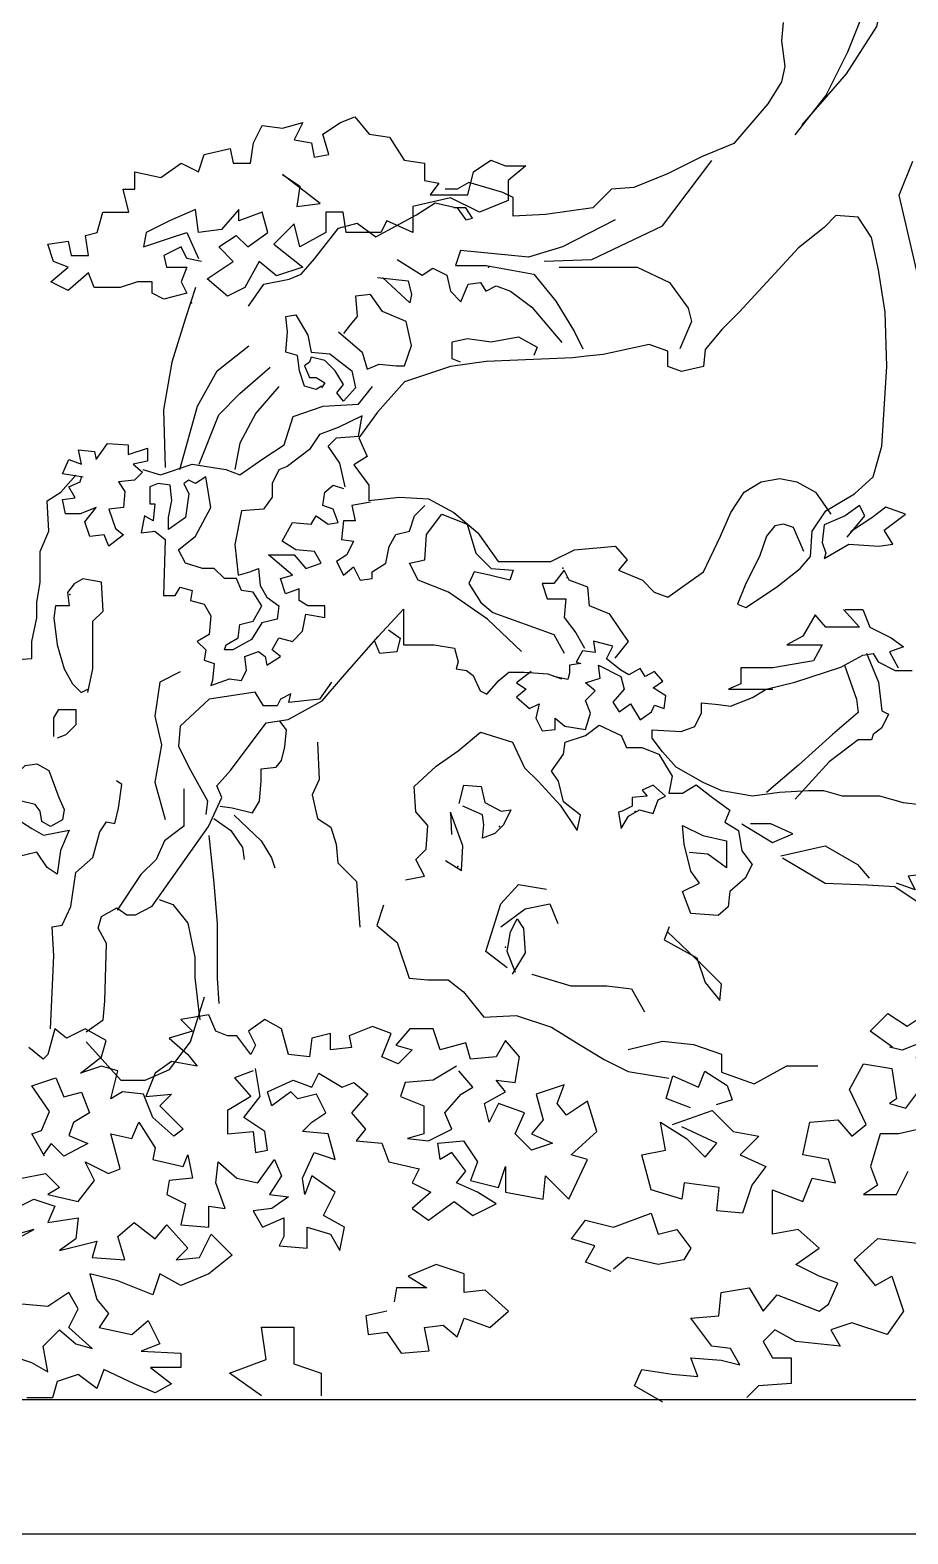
# Model space of a CAD drawing. Extents: x 972 to 1810, y 1574 to 2161.
# Drawn here: x 1330.6 to 1542.3, y 1581.6 to 1944.4 of the extents above; entities that cross this region are included whole.
import ezdxf

# ---------------------------------------------------------------- set-up
doc = ezdxf.new("R2010")
doc.units = 0
doc.header["$LTSCALE"] = 0.9
doc.header["$MEASUREMENT"] = 0
doc.header["$PDSIZE"] = 15
for name, color, linetype in [('2', 2, 'CONTINUOUS'), ('3', 3, 'CONTINUOUS'), ('4', 4, 'CONTINUOUS')]:
    doc.layers.add(name, color=color, linetype=linetype)

msp = doc.modelspace()

# ---------------------------------------------------------------- linework, layer by layer
at = {"layer": '2'}
for points in [[(1101.58, 1614.03), (1749.57, 1614.03)], [(1101.58, 1581.63), (1749.57, 1581.63)]]:
    msp.add_lwpolyline(points, dxfattribs=at)
at = {"layer": '3'}
for points in [[(1515.13, 1919.08), (1522.5, 1928.5), (1527.83, 1939.14), (1532.74, 1951.42), (1535.61, 1962.88), (1534.79, 1974.75), (1530.69, 1978.84), (1532.33, 1982.93), (1536.02, 1980.07), (1537.25, 1973.52), (1538.88, 1967.38), (1536.43, 1953.05), (1534.79, 1945.28), (1527.42, 1933.82), (1516.77, 1921.54)], [(1371.9, 1888.58), (1368.41, 1889.28), (1367.01, 1892.07), (1362.82, 1889.98), (1363.52, 1887.18), (1368.41, 1887.18), (1367.01, 1883.69), (1368.41, 1880.9), (1362.82, 1879.51), (1360.03, 1880.9), (1360.03, 1883.69), (1356.54, 1883.69), (1352.35, 1882.3), (1346.06, 1882.3), (1344.66, 1885.79), (1339.77, 1881.6), (1335.58, 1883.69), (1339.77, 1887.18), (1336.28, 1888.58), (1334.89, 1892.77), (1339.77, 1893.47), (1340.47, 1889.98), (1344.66, 1889.98), (1343.97, 1894.86), (1346.76, 1895.56), (1348.16, 1900.45), (1354.44, 1900.45), (1353.05, 1906.03), (1355.84, 1906.03), (1355.84, 1910.22), (1362.13, 1908.82), (1367.01, 1912.31), (1371.21, 1910.22), (1372.6, 1914.41), (1378.89, 1915.8), (1379.59, 1912.31), (1383.78, 1912.31), (1384.48, 1917.2), (1386.57, 1921.38), (1391.46, 1920.69), (1396.35, 1922.08), (1394.26, 1917.89), (1398.45, 1917.2), (1399.14, 1913.71), (1402.64, 1914.41), (1401.24, 1919.29), (1405.43, 1922.08), (1408.92, 1923.48), (1412.42, 1919.29), (1417.3, 1918.59), (1420.8, 1913.01), (1425.69, 1912.31), (1425.69, 1908.12), (1429.18, 1907.43), (1427.08, 1904.63), (1436.16, 1904.63), (1437.56, 1910.22), (1441.75, 1913.01), (1445.24, 1911.61), (1450.13, 1911.61), (1445.94, 1908.12), (1445.94, 1903.24), (1438.96, 1900.45), (1431.97, 1903.94), (1422.89, 1901.84), (1422.89, 1895.56), (1416.61, 1898.35), (1415.21, 1895.56), (1406.83, 1895.56), (1406.13, 1900.45), (1401.94, 1900.45), (1401.94, 1895.56), (1395.65, 1892.07), (1394.26, 1897.65), (1389.37, 1892.77), (1396.35, 1887.18), (1390.06, 1885.09), (1385.87, 1888.58), (1382.38, 1882.3), (1378.19, 1880.2), (1373.3, 1884.39), (1379.59, 1888.58), (1376.1, 1892.07), (1380.29, 1894.86), (1383.08, 1892.07), (1387.97, 1895.56), (1386.57, 1900.45), (1380.98, 1898.35), (1380.98, 1901.14), (1376.79, 1896.26), (1371.21, 1895.56), (1370.51, 1901.14), (1364.22, 1898.35), (1358.63, 1895.56), (1357.93, 1892.07), (1364.22, 1894.16), (1368.41, 1895.56), (1371.21, 1889.28)], [(1454.56, 1888.64), (1466.08, 1889.07), (1483.13, 1897.16), (1495.07, 1912.93)], [(1391.46, 1909.52), (1395.65, 1906.73), (1394.95, 1901.84), (1400.54, 1902.54), (1391.46, 1909.52)], [(1419.17, 1889.07), (1425.14, 1885.23), (1427.7, 1886.94), (1431.11, 1885.23), (1431.96, 1881.4), (1434.52, 1878.84), (1436.23, 1883.1), (1439.21, 1883.53), (1440.49, 1881.4), (1443.05, 1882.68), (1446.46, 1881.4), (1451.58, 1877.56), (1458.83, 1869.04)], [(1458.2, 1887.16), (1477.04, 1887.16), (1484.82, 1883.48), (1489.33, 1877.34), (1490.15, 1874.06), (1487.28, 1867.52)], [(1366.72, 1838.36), (1370.99, 1853.7), (1375.68, 1862.22), (1383.35, 1868.19)], [(1371.41, 1839.64), (1376.1, 1851.57), (1381.22, 1856.68), (1388.47, 1863.07)], [(1390.6, 1858.39), (1385.06, 1851.99), (1381.22, 1844.75), (1379.94, 1838.36)], [(1343.42, 1836.56), (1338.39, 1837.34), (1339.94, 1840.82), (1343.03, 1839.66), (1342.26, 1843.14), (1346.13, 1842.75), (1346.52, 1840.82), (1349.23, 1844.69), (1354.26, 1844.3), (1354.26, 1841.98), (1358.9, 1843.53), (1358.9, 1840.43), (1355.42, 1839.66), (1357.74, 1837.72), (1355.81, 1835.79), (1351.94, 1835.4), (1353.48, 1833.08), (1353.1, 1829.21), (1349.61, 1828.83), (1351.16, 1824.19), (1353.1, 1822.64), (1349.61, 1819.93), (1348.45, 1822.64), (1344.97, 1822.25), (1343.81, 1825.73), (1346.52, 1829.21), (1342.65, 1827.67), (1339.16, 1827.67), (1338.39, 1831.15), (1341.48, 1831.54), (1339.94, 1834.24), (1342.65, 1835.4), (1343.03, 1836.56)], [(1527.64, 1822.06), (1531.9, 1827.18), (1530.62, 1829.73), (1527.21, 1827.18), (1522.09, 1825.05), (1521.67, 1820.79), (1522.52, 1818.23), (1522.09, 1816.95), (1528.06, 1820.36), (1535.31, 1819.93), (1538.72, 1820.36), (1536.59, 1823.77), (1541.71, 1827.6), (1537.02, 1829.31), (1533.61, 1826.75), (1528.49, 1823.34)], [(1451.43, 1789.62), (1447.95, 1786.92), (1450.27, 1785.37), (1447.95, 1783.43), (1451.05, 1780.73), (1453.37, 1781.89), (1452.6, 1778.41), (1454.14, 1775.31), (1457.24, 1775.7), (1457.24, 1778.41), (1459.56, 1776.47), (1464.6, 1775.7), (1465.76, 1779.57), (1464.6, 1782.66), (1466.92, 1784.98), (1464.6, 1786.92), (1468.08, 1788.08), (1467.69, 1791.17), (1473.11, 1788.46), (1473.89, 1785.37), (1471.18, 1782.27), (1472.72, 1779.95), (1475.43, 1781.89), (1477.76, 1778.02), (1480.47, 1779.95), (1481.24, 1781.5), (1483.56, 1780.73), (1483.95, 1783.82), (1480.85, 1785.76), (1483.18, 1787.3), (1481.24, 1789.62), (1478.92, 1788.46), (1477.76, 1790.4), (1475.05, 1788.85), (1473.11, 1790.01), (1469.63, 1792.72), (1471.18, 1795.81), (1466.53, 1796.97), (1466.92, 1794.27), (1463.82, 1794.65), (1462.27, 1791.94), (1463.43, 1791.56), (1460.72, 1791.17), (1460.72, 1789.24), (1460.34, 1787.69), (1456.85, 1788.46)], [(1366.83, 1789.56), (1361.92, 1787.11), (1360.69, 1778.92), (1362.33, 1771.96), (1360.69, 1762.96), (1363.15, 1753.96)], [(1434.05, 1757.78), (1435.24, 1762.25), (1439.42, 1761.95), (1440.31, 1758.08), (1444.19, 1755.99), (1446.58, 1756.29), (1444.79, 1752.71), (1442.7, 1750.62), (1439.72, 1749.43), (1440.02, 1752.71), (1439.72, 1755.09), (1434.94, 1757.18)], [(1472.54, 1755.69), (1473.14, 1751.81), (1474.93, 1754.8), (1477.62, 1756.29), (1480.9, 1755.39), (1482.09, 1758.67), (1483.88, 1759.57), (1480.9, 1762.25), (1478.21, 1761.06), (1479.41, 1759.57), (1475.83, 1759.27), (1475.83, 1757.18), (1473.44, 1755.99), (1472.54, 1755.69)], [(1374.9, 1754.17), (1379, 1751.3), (1381.86, 1747.21), (1382.27, 1744.34)], [(1379.82, 1754.99), (1386.37, 1748.85), (1388.83, 1744.75), (1389.65, 1742.3)], [(1430.76, 1744.06), (1434.64, 1741.67), (1434.94, 1747.64), (1431.96, 1755.69), (1432.26, 1750.32)], [(1511.69, 1745.16), (1522.34, 1747.62), (1530.13, 1743.12), (1532.99, 1739.84)], [(1512.1, 1744.75), (1522.34, 1738.61), (1532.58, 1738.21), (1539.14, 1737.8), (1545.28, 1733.7), (1557.16, 1725.52), (1559.2, 1717.33), (1562.07, 1717.74), (1560.02, 1723.47), (1556.34, 1727.56), (1558.79, 1730.84), (1564.12, 1727.15), (1564.94, 1730.02), (1561.25, 1732.88), (1557.16, 1730.84), (1553.06, 1731.66), (1555.93, 1735.34), (1551.42, 1737.39), (1551.83, 1733.29), (1546.1, 1734.52), (1545.69, 1740.66), (1542.41, 1740.25), (1544.05, 1736.98), (1539.55, 1738.61)], [(1445.67, 1718.21), (1440.55, 1722.15), (1444.1, 1733.58), (1448.43, 1738.31), (1455.14, 1737.13)], [(1444.1, 1728.06), (1450.01, 1732.4), (1455.93, 1733.58), (1457.9, 1728.85)], [(1484.72, 1728.06), (1483.54, 1724.91), (1491.42, 1720.58), (1493.4, 1714.66), (1496.95, 1710.33), (1497.34, 1714.27), (1492.61, 1719), (1484.33, 1726.88)], [(1451.59, 1716.63), (1461.06, 1713.87), (1469.73, 1713.87), (1475.65, 1713.09), (1478.8, 1707.57)], [(1344.13, 1700.33), (1352.52, 1691.11), (1358.39, 1691.11), (1364.26, 1693.62), (1369.29, 1700.33), (1372.65, 1711.22)], [(1328.64, 1667.43), (1334.28, 1668.56), (1337.66, 1665.18), (1334.84, 1663.49), (1342.17, 1661.8), (1346.11, 1666.87), (1343.86, 1671.37), (1349.49, 1668.56), (1352.31, 1669.68), (1350.06, 1678.13), (1355.13, 1677), (1356.82, 1680.95), (1360.77, 1674.75), (1360.2, 1671.93), (1367.53, 1670.25), (1368.66, 1673.06), (1369.78, 1667.43), (1364.15, 1666.87), (1363.58, 1663.49), (1368.09, 1661.23), (1366.97, 1656.17), (1373.73, 1655.6), (1373.73, 1660.67), (1377.67, 1660.11), (1375.42, 1666.3), (1375.98, 1671.37), (1380.49, 1667.43), (1385.56, 1666.3), (1389.51, 1671.93), (1391.2, 1667.99), (1388.38, 1663.49), (1392.89, 1662.92), (1388.94, 1660.11), (1384.44, 1659.54), (1386.69, 1655.6), (1391.76, 1657.86), (1391.76, 1653.35), (1390.64, 1651.1), (1397.4, 1650.53), (1397.4, 1655.6), (1403.03, 1653.91), (1405.29, 1649.97), (1406.42, 1655.6), (1401.34, 1658.42), (1404.16, 1664.05), (1398.53, 1667.99), (1396.83, 1663.49), (1396.27, 1667.43), (1399.09, 1673.62), (1404.16, 1671.93), (1402.47, 1678.13), (1396.27, 1678.69), (1398.53, 1680.95), (1401.91, 1683.2), (1399.65, 1687.7), (1395.14, 1686.58), (1393.45, 1688.27), (1388.94, 1684.89), (1387.82, 1688.27), (1394.02, 1691.08), (1398.53, 1689.39), (1400.22, 1692.77), (1405.85, 1689.39), (1408.67, 1690.52), (1412.05, 1687.7), (1408.11, 1683.2), (1411.49, 1679.26), (1409.23, 1676.44), (1415.43, 1675.88), (1417.12, 1671.37), (1424.45, 1669.68), (1422.76, 1666.3), (1427.27, 1664.05), (1422.76, 1660.11), (1426.7, 1657.29), (1432.9, 1661.8), (1437.41, 1658.42), (1443.05, 1661.23), (1438.54, 1664.05), (1433.47, 1666.3), (1435.72, 1669.12), (1432.34, 1673.62), (1429.52, 1671.93), (1428.96, 1675.88), (1435.16, 1676.44), (1438.54, 1671.37), (1436.85, 1666.87), (1443.61, 1665.18), (1445.3, 1670.25), (1445.3, 1664.05), (1454.32, 1662.36), (1454.88, 1667.99), (1460.52, 1662.36), (1465.03, 1671.93), (1461.08, 1673.06), (1467.28, 1678.69), (1465.03, 1686.01), (1459.95, 1682.64), (1457.7, 1685.45), (1459.39, 1689.96), (1452.63, 1687.7), (1454.32, 1681.51), (1451.5, 1678.13), (1456.57, 1675.88), (1451.5, 1674.19), (1447.56, 1678.13), (1449.81, 1683.2), (1443.61, 1685.45), (1441.36, 1680.95), (1440.23, 1685.45), (1445.3, 1688.27), (1443.05, 1691.08), (1447.56, 1690.52), (1448.68, 1696.71), (1445.3, 1700.66), (1443.05, 1696.71), (1436.85, 1696.15), (1435.72, 1700.09), (1429.52, 1698.4), (1427.83, 1703.47), (1422.2, 1703.47), (1418.81, 1699.53), (1422.76, 1698.4), (1419.38, 1695.02), (1415.43, 1696.71), (1417.69, 1702.35), (1413.18, 1704.04), (1407.54, 1701.78), (1408.11, 1698.97), (1403.03, 1698.4), (1403.03, 1702.35), (1398.53, 1701.22), (1397.96, 1696.71), (1392.89, 1697.28), (1391.2, 1703.47), (1387.25, 1705.73), (1383.31, 1702.91), (1385, 1699.53), (1383.87, 1697.28), (1380.49, 1701.78), (1378.24, 1701.78), (1375.42, 1702.91), (1373.73, 1706.85), (1366.97, 1705.73), (1369.78, 1702.91), (1364.15, 1701.22), (1368.66, 1697.28), (1370.91, 1694.46), (1364.71, 1695.59), (1360.77, 1692.77), (1358.51, 1687.14), (1364.71, 1687.7), (1361.89, 1684.89), (1367.53, 1679.26), (1365.27, 1677.57), (1360.2, 1682.07), (1357.95, 1687.7), (1352.88, 1688.27), (1350.06, 1686.58), (1351.75, 1693.34), (1347.8, 1694.46), (1342.73, 1692.77), (1347.8, 1696.71), (1348.93, 1700.66), (1343.86, 1703.47), (1339.35, 1701.22), (1336.53, 1703.47), (1334.84, 1697.28), (1333.71, 1696.15), (1330.33, 1698.97)], [(1538.63, 1699.07), (1533.21, 1702.94), (1537.47, 1707.19), (1542.11, 1704.1), (1546.76, 1707.19), (1549.85, 1703.71), (1549.85, 1696.36), (1544.43, 1696.36), (1544.82, 1699.84), (1540.95, 1698.29), (1537.85, 1699.07)], [(1433.47, 1694.46), (1427.83, 1691.08), (1421.07, 1690.52), (1419.94, 1687.14), (1425.58, 1684.89), (1425.58, 1678.13), (1421.63, 1677), (1426.7, 1676.44), (1432.34, 1679.26), (1430.65, 1683.2), (1434.59, 1687.7), (1437.41, 1689.39), (1434.03, 1693.34)], [(1483.19, 1613.37), (1476.42, 1617.31), (1478.11, 1621.26), (1485.44, 1620.13), (1491.64, 1619.57), (1489.95, 1624.07), (1497.28, 1623.51), (1501.78, 1622.38), (1499.53, 1626.33), (1495.02, 1626.89), (1489.95, 1633.65), (1496.71, 1634.21), (1497.28, 1639.84), (1504.04, 1640.97), (1507.42, 1635.34), (1510.8, 1639.28), (1520.95, 1635.34), (1523.2, 1637.03), (1525.45, 1642.09), (1520.95, 1643.78), (1515.31, 1646.6), (1520.95, 1650.54), (1515.87, 1655.05), (1509.67, 1653.92), (1509.67, 1664.62), (1517, 1661.81), (1519.25, 1667.44), (1524.89, 1666.31), (1523.2, 1671.94), (1517, 1673.07), (1518.69, 1680.95), (1525.45, 1681.52), (1528.84, 1677.57), (1532.22, 1680.39), (1528.27, 1688.84), (1531.65, 1695.03), (1538.42, 1693.91), (1539.54, 1686.59), (1537.85, 1685.46), (1541.8, 1684.33), (1545.18, 1688.84)], [(1334.1, 1672.72), (1331.01, 1678.14), (1333.33, 1678.91), (1335.27, 1683.55), (1331.01, 1689.74), (1336.81, 1691.68), (1338.75, 1687.04), (1343.01, 1688.2), (1344.94, 1683.17), (1341.07, 1680.85), (1339.91, 1677.75), (1344.56, 1675.82), (1338.75, 1672.72), (1335.65, 1675.82), (1333.72, 1673.11)], [(1384.44, 1693.34), (1379.93, 1691.65), (1383.87, 1687.14), (1378.24, 1683.76), (1378.24, 1678.13), (1384.44, 1678.69), (1385, 1673.62), (1387.82, 1674.19), (1387.25, 1678.69), (1382.18, 1682.07), (1386.13, 1687.14), (1385, 1693.9)], [(1489.85, 1684.37), (1484.05, 1686.69), (1485.6, 1692.11), (1491.79, 1689.4), (1493.34, 1693.27), (1498.76, 1689.78), (1499.92, 1686.3), (1496.05, 1685.14)], [(1485.51, 1680.42), (1495.09, 1683.79), (1500.16, 1678.73), (1506.36, 1677.6), (1501.85, 1673.09), (1508.05, 1670.28), (1504.67, 1665.77), (1502.41, 1659.01), (1496.21, 1659.58), (1496.78, 1665.21), (1488.32, 1666.34), (1487.76, 1662.39), (1480.43, 1664.65), (1478.18, 1673.09), (1483.82, 1674.22), (1482.69, 1680.98), (1488.89, 1677.04), (1493.4, 1672.53), (1496.21, 1675.91), (1487.76, 1679.85)], [(1547.43, 1679.83), (1540.11, 1678.14), (1535.6, 1678.14), (1533.34, 1670.25), (1535.03, 1665.75), (1531.65, 1663.49), (1539.54, 1663.49), (1542.36, 1669.13)], [(1325.82, 1659.54), (1331.46, 1662.36), (1336.53, 1660.67), (1334.84, 1656.73), (1342.17, 1657.86), (1341.6, 1652.79), (1337.66, 1649.97), (1346.68, 1652.22), (1345.55, 1648.28), (1353.44, 1647.72), (1351.75, 1653.35), (1355.69, 1656.73), (1360.77, 1652.79), (1363.58, 1656.17), (1368.66, 1650.53), (1365.84, 1647.72), (1371.47, 1648.28), (1374.29, 1653.91), (1379.36, 1648.84), (1373.73, 1644.34), (1366.97, 1641.52), (1361.89, 1644.34), (1360.2, 1639.27), (1351.75, 1642.65), (1344.99, 1644.34), (1346.68, 1638.14), (1349.49, 1634.76), (1347.24, 1631.39), (1355.13, 1629.7), (1359.08, 1633.08), (1361.89, 1627.44), (1357.38, 1625.75), (1366.97, 1625.19), (1366.97, 1621.81), (1359.64, 1621.81), (1364.71, 1617.87), (1360.77, 1615.62), (1355.69, 1617.87), (1348.37, 1621.25), (1346.68, 1616.74), (1342.17, 1620.12), (1337.1, 1618.43), (1335.97, 1614.49), (1329.77, 1614.49)], [(1470.79, 1644.91), (1464.59, 1647.16), (1466.84, 1651.11), (1461.21, 1652.79), (1464.59, 1657.3), (1471.35, 1655.61), (1480.37, 1658.99), (1482.06, 1653.92), (1486.57, 1655.05), (1489.95, 1650.54), (1488.26, 1647.73), (1482.06, 1646.6), (1474.73, 1648.29), (1471.35, 1645.47)], [(1326.39, 1652.22), (1331.46, 1655.04), (1323.57, 1652.79)], [(1544.62, 1651.67), (1535.03, 1652.79), (1529.4, 1647.73), (1534.47, 1641.53), (1538.42, 1643.78), (1541.23, 1635.34), (1537.29, 1629.7), (1528.84, 1632.52), (1523.76, 1630.83), (1526.02, 1626.89), (1515.31, 1628.01), (1510.24, 1630.83), (1507.42, 1628.01), (1509.67, 1624.07), (1514.18, 1624.07), (1514.18, 1617.88), (1506.29, 1617.31), (1503.47, 1614.5)], [(1416.68, 1635.34), (1411.61, 1634.21), (1412.18, 1629.7), (1416.68, 1630.27), (1420.07, 1625.2), (1426.83, 1625.76), (1425.7, 1631.39), (1430.21, 1631.96), (1433.59, 1629.14), (1435.28, 1633.65), (1441.48, 1631.39), (1445.99, 1635.34), (1440.35, 1640.4), (1435.28, 1639.84), (1435.28, 1644.35), (1428.52, 1646.6), (1421.76, 1643.78), (1426.27, 1640.97), (1418.94, 1640.97), (1418.38, 1637.59)], [(1325.82, 1624.63), (1330.9, 1622.94), (1334.84, 1620.69), (1333.71, 1626.88), (1337.66, 1630.82), (1341.6, 1627.44), (1345.55, 1626.32), (1339.91, 1631.39), (1342.17, 1635.89), (1339.91, 1639.83), (1334.84, 1636.45), (1328.64, 1637.02)], [(1386.45, 1614.92), (1378.73, 1620.43), (1387.56, 1623.74), (1386.45, 1631.46), (1394.18, 1631.46), (1394.18, 1622.64), (1400.8, 1620.43), (1400.8, 1614.92)]]:
    msp.add_lwpolyline(points, dxfattribs=at)
for p in [(1441.13, 1887.22), (1369.5, 1878.57), (1459.06, 1814.61), (1460.17, 1812.37), (1340.15, 1808.23), (1476.57, 1755.88), (1443.83, 1752.25), (1433.77, 1742.59), (1445.29, 1723.2)]:
    msp.add_point(p, dxfattribs=at)
at = {"layer": '4'}
for points in [[(1512.24, 1946.25), (1511.84, 1941.75), (1512.65, 1935.61), (1511.84, 1931.93), (1508.56, 1926.61), (1500.35, 1917.05), (1492.57, 1913.78), (1484.38, 1909.69), (1476.19, 1906.41), (1470.86, 1906), (1466.36, 1901.5), (1454.89, 1899.87), (1447.11, 1899.46), (1447.11, 1903.96), (1444.65, 1905.19), (1436.46, 1907.64), (1433.59, 1906), (1430.73, 1906)], [(1545.99, 1879.6), (1540.25, 1904.57), (1543.53, 1912.75)], [(1383.25, 1877.75), (1386.94, 1883.07), (1393.08, 1884.3), (1395.95, 1885.52), (1399.22, 1889.21), (1404.96, 1896.57), (1409.46, 1897.8), (1413.97, 1894.53), (1423.8, 1899.85), (1428.3, 1902.71), (1433.63, 1901.49), (1435.67, 1898.62), (1437.31, 1899.03), (1435.67, 1901.49), (1432.81, 1901.49)], [(1517.19, 1818.63), (1514.73, 1824.36), (1512.28, 1825.18), (1510.23, 1824.77), (1508.18, 1822.31), (1506.54, 1817.4), (1503.27, 1810.85), (1501.22, 1805.94), (1503.27, 1805.12), (1510.64, 1810.03), (1516.37, 1814.54), (1518.83, 1817.4), (1519.24, 1823.54), (1522.52, 1828.45), (1529.48, 1832.54), (1533.98, 1836.64), (1536.03, 1844), (1537.26, 1863.24), (1536.85, 1876.34), (1535.21, 1886.57), (1533.57, 1894.34), (1530.3, 1899.26), (1524.97, 1899.66), (1522.11, 1896.8), (1515.96, 1891.89), (1501.63, 1876.34), (1497.53, 1872.24), (1493.44, 1867.33), (1493.03, 1863.24), (1487.7, 1862.01), (1484.43, 1863.24), (1484.43, 1866.92), (1479.92, 1868.56), (1468.86, 1866.1), (1464.77, 1865.69), (1461.49, 1865.29), (1440.6, 1864.47), (1432, 1863.24), (1420.94, 1859.56), (1414.39, 1852.19), (1409.89, 1846.05), (1411.93, 1841.55), (1408.66, 1839.5), (1412.34, 1834.59), (1412.34, 1830.91), (1419.72, 1831.72), (1426.68, 1831.32), (1432.82, 1828.04), (1438.56, 1823.13), (1443.47, 1816.17), (1456.17, 1816.17), (1461.9, 1819.04), (1471.73, 1819.86), (1474.6, 1816.58), (1472.55, 1814.13), (1478.28, 1811.67), (1481.15, 1808.81), (1484.43, 1807.58), (1493.03, 1813.72), (1497.12, 1822.31), (1499.58, 1828.04), (1502.86, 1832.95), (1506.95, 1835.41), (1511.46, 1836.23), (1515.55, 1835.41), (1520.06, 1832.95), (1523.74, 1827.63)], [(1471.72, 1898.62), (1459.02, 1892.07), (1450.83, 1889.62), (1434.45, 1891.25), (1433.22, 1887.57), (1440.59, 1887.57), (1452.06, 1885.52), (1457.38, 1878.98), (1461.89, 1871.61), (1463.93, 1867.52)], [(1414.38, 1884.71), (1421.75, 1883.89), (1422.57, 1880.61), (1422.16, 1878.57), (1415.61, 1884.71)], [(1370.52, 1882.27), (1368.06, 1874.9), (1364.79, 1864.26), (1362.74, 1852.8), (1363.15, 1838.88)], [(1404.96, 1871.61), (1410.69, 1866.7), (1411.92, 1862.6), (1414.79, 1863.83), (1418.88, 1863.42), (1420.93, 1863.42), (1422.57, 1868.33), (1421.34, 1874.06), (1415.61, 1876.52), (1412.74, 1880.61), (1409.05, 1880.2), (1409.46, 1875.29), (1407.82, 1873.25), (1406.19, 1871.2)], [(1400.86, 1858.51), (1399.63, 1857.69), (1396.77, 1858.51), (1395.54, 1862.2), (1395.13, 1865.88), (1392.26, 1866.7), (1392.67, 1871.61), (1392.26, 1875.29), (1394.72, 1875.7), (1397.59, 1870.79), (1398.4, 1866.7), (1402.91, 1866.29), (1408.23, 1862.2), (1409.05, 1858.1), (1406.19, 1854.83), (1404.55, 1856.87), (1406.19, 1858.92), (1404.14, 1862.2), (1401.68, 1864.65), (1398.4, 1865.47), (1398, 1864.24), (1396.77, 1863.42), (1398, 1860.56), (1399.63, 1860.56), (1401.68, 1859.33), (1400.86, 1858.1)], [(1434.45, 1864.24), (1432.4, 1865.06), (1432.4, 1869.15), (1436.08, 1869.97), (1441.82, 1869.15), (1448.37, 1870.38), (1452.88, 1867.93), (1452.06, 1865.88)], [(1357.77, 1838.36), (1362.03, 1837.08), (1369.71, 1839.64), (1377.81, 1838.36), (1381.22, 1837.08), (1386.76, 1840.92), (1391.88, 1844.32), (1394.01, 1851.14), (1401.26, 1853.7), (1409.79, 1854.13), (1413.2, 1858.39)], [(1406.56, 1834.17), (1405.33, 1839.9), (1402.46, 1844), (1404.51, 1846.04), (1409.84, 1846.45), (1410.66, 1851.36), (1404.92, 1848.5), (1400.42, 1846.86), (1397.96, 1843.18), (1392.64, 1839.09), (1390.59, 1838.27), (1388.95, 1834.99), (1388.95, 1831.72), (1386.9, 1828.85), (1381.58, 1828.44), (1379.94, 1820.26), (1380.76, 1812.89), (1383.62, 1813.71), (1385.67, 1814.53), (1386.08, 1810.44), (1387.72, 1807.57), (1390.59, 1805.53), (1390.18, 1802.25), (1386.49, 1801.43), (1384.03, 1797.34), (1379.53, 1794.88), (1377.48, 1794.88), (1377.89, 1796.11), (1380.76, 1797.75), (1381.17, 1801.02), (1384.44, 1801.84), (1386.49, 1805.53), (1384.44, 1808.8), (1381.58, 1809.21), (1380.35, 1812.07), (1377.48, 1812.07), (1375.02, 1814.53), (1372.16, 1814.53), (1368.06, 1815.76), (1366.42, 1819.03), (1370.52, 1822.31), (1374.2, 1829.26), (1372.98, 1836.63), (1370.52, 1834.99), (1368.88, 1835.81), (1367.65, 1834.99), (1368.88, 1832.54), (1368.06, 1826.81), (1363.97, 1823.94), (1363.97, 1826.81), (1364.78, 1830.9), (1364.38, 1834.58), (1361.51, 1834.99), (1359.46, 1834.17), (1359.46, 1830.08), (1360.69, 1830.08), (1360.28, 1825.99), (1358.23, 1827.22), (1357.41, 1823.12), (1360.69, 1823.53), (1363.15, 1821.49), (1362.74, 1807.98), (1365.6, 1807.98), (1366.83, 1810.03), (1369.7, 1809.21), (1369.29, 1806.75), (1372.57, 1805.93), (1374.2, 1803.07), (1373.8, 1798.57), (1370.93, 1796.93), (1372.98, 1794.88), (1372.57, 1792.43), (1375.02, 1791.61), (1374.61, 1787.52), (1374.2, 1786.29), (1378.71, 1787.93), (1381.58, 1787.52), (1382.81, 1789.97), (1382.4, 1793.25), (1385.67, 1794.48), (1387.31, 1793.25), (1387.72, 1791.2), (1391, 1793.25), (1388.95, 1794.88), (1390.59, 1797.75), (1393.86, 1796.93), (1396.32, 1799.39), (1397.14, 1803.48), (1401.65, 1802.66), (1401.65, 1805.53), (1397.55, 1805.53), (1395.5, 1806.75), (1395.5, 1809.62), (1392.23, 1808.39), (1391, 1812.07), (1393.86, 1812.89), (1388.13, 1817.8), (1394.27, 1817.8), (1397.14, 1814.53), (1400.83, 1815.76), (1399.19, 1818.62), (1394.68, 1819.03), (1391.41, 1821.08), (1393.86, 1825.58), (1398.37, 1825.17), (1399.6, 1827.22), (1402.46, 1825.17), (1404.92, 1825.58), (1403.69, 1828.85), (1401.24, 1829.67), (1401.65, 1832.95), (1403.69, 1834.58), (1406.15, 1833.77)], [(1325.27, 1792.38), (1331, 1792.79), (1331, 1796.88), (1332.23, 1802.61), (1332.23, 1806.3), (1333.05, 1811.21), (1333.05, 1818.57), (1335.1, 1823.49), (1334.69, 1830.85), (1337.97, 1832.9), (1341.65, 1836.99)], [(1412.7, 1830.49), (1408.2, 1829.67), (1409.02, 1825.99), (1406.15, 1825.99), (1405.74, 1821.49), (1408.61, 1821.08), (1406.97, 1817.8), (1404.51, 1816.17), (1406.15, 1812.89), (1408.61, 1814.94), (1410.25, 1811.66), (1413.11, 1812.07), (1413.11, 1813.71), (1416.39, 1815.76), (1417.21, 1819.85), (1418.85, 1822.72), (1422.12, 1823.53), (1423.35, 1827.22), (1425.81, 1829.67)], [(1449.15, 1794.48), (1440.96, 1802.25), (1431.54, 1808.8), (1424.17, 1811.66), (1422.12, 1815.76), (1425.81, 1816.58), (1426.22, 1822.72), (1429.91, 1827.63), (1436.05, 1825.17), (1438.1, 1818.21), (1441.78, 1814.53), (1447.11, 1814.12), (1446.29, 1811.66), (1441.37, 1812.89), (1437.69, 1813.71), (1436.46, 1810.85), (1439.33, 1806.34), (1442.19, 1803.89), (1456.94, 1798.57), (1459.39, 1794.07)], [(1471.68, 1792.84), (1474.96, 1796.93), (1472.91, 1799.8), (1470.45, 1803.48), (1465.54, 1805.53), (1465.13, 1810.03), (1460.62, 1811.66), (1459.39, 1814.12), (1456.94, 1810.85), (1454.07, 1810.85), (1455.3, 1807.16), (1459.8, 1807.16), (1459.39, 1802.66), (1462.26, 1798.98), (1464.31, 1795.29)], [(1344.52, 1784.6), (1345.75, 1790.33), (1345.75, 1801.79), (1348.21, 1804.25), (1347.8, 1811.21), (1343.29, 1812.03), (1341.24, 1810.8), (1339.61, 1808.75), (1340.02, 1805.48), (1336.74, 1805.48), (1336.33, 1802.61), (1337.15, 1796.06), (1338.79, 1790.33), (1340.83, 1786.65), (1342.88, 1784.6), (1344.52, 1785.42)], [(1344.11, 1702.75), (1348.21, 1705.61), (1348.62, 1710.12), (1349.03, 1724.03), (1346.98, 1727.72), (1347.8, 1730.58), (1351.48, 1732.63), (1353.94, 1730.99), (1355.99, 1730.99), (1360.08, 1733.04), (1373.6, 1752.27), (1376.88, 1759.23), (1375.65, 1762.09), (1378.92, 1765.78), (1387.52, 1777.24), (1392.85, 1778.06), (1401.04, 1782.56), (1405.95, 1788.29), (1414.56, 1798.11), (1420.7, 1804.66), (1420.7, 1796.06), (1428.07, 1796.06), (1432.99, 1795.25), (1433.81, 1791.97), (1433.4, 1790.33), (1435.85, 1789.93), (1437.49, 1788.7), (1439.13, 1785.01), (1440.77, 1784.2), (1443.63, 1787.47), (1446.09, 1789.52), (1449.78, 1789.52), (1455.51, 1789.11), (1458.79, 1787.88)], [(1526.78, 1804.59), (1530.62, 1800.33), (1522.52, 1800.33), (1519.96, 1803.32), (1516.98, 1798.2), (1513.14, 1796.07), (1521.67, 1796.07), (1519.54, 1792.24), (1509.73, 1790.53), (1502.05, 1790.53), (1502.05, 1786.7), (1499.07, 1785.42), (1509.73, 1785.42)], [(1527.21, 1804.59), (1531.48, 1804.59), (1533.18, 1800.33), (1538.3, 1797.78), (1541.28, 1795.65), (1537.87, 1794.37), (1540, 1790.53)], [(1417.01, 1799.75), (1419.88, 1797.7), (1419.06, 1794.43), (1414.97, 1794.02), (1413.74, 1796.88)], [(1544.57, 1757.58), (1541.29, 1757.99), (1535.56, 1759.62), (1530.64, 1759.62), (1526.55, 1759.62), (1522.04, 1760.85), (1518.36, 1760.85), (1511.39, 1760.44), (1504.84, 1759.62), (1497.47, 1760.85), (1492.96, 1762.9), (1486.41, 1766.58), (1483.13, 1770.27), (1480.68, 1773.54), (1480.68, 1775.59), (1487.64, 1775.18), (1490.92, 1776.4), (1492.55, 1779.68), (1492.55, 1782.13), (1496.65, 1781.73), (1499.52, 1781.32), (1504.84, 1783.36), (1508.12, 1785.41), (1515.08, 1787.05), (1526.14, 1790.73), (1531.46, 1793.59), (1533.92, 1794), (1535.15, 1791.96), (1539.24, 1789.91), (1543.34, 1789.91)], [(1532.34, 1794.07), (1535.21, 1787.11), (1536.03, 1780.16), (1537.67, 1779.34), (1536.03, 1776.06), (1533.98, 1774.43), (1533.57, 1773.2), (1530.3, 1773.2), (1523.33, 1767.88), (1515.14, 1758.87)], [(1527.02, 1791.21), (1529.89, 1783.02), (1530.3, 1779.75), (1524.15, 1774.43), (1515.96, 1767.06), (1508.18, 1760.51)], [(1403.28, 1787.11), (1400.42, 1783.02), (1393.04, 1782.2), (1393.45, 1784.24), (1391, 1783.02), (1390.18, 1781.38), (1386.9, 1781.38), (1384.85, 1784.65), (1373.8, 1783.02), (1366.83, 1776.47), (1366.42, 1771.56), (1369.29, 1765.83), (1373.39, 1758.46), (1372.98, 1755.18)], [(1336.33, 1773.96), (1336.33, 1778.47), (1337.56, 1780.51), (1341.65, 1780.51), (1341.65, 1776.83), (1339.2, 1774.37), (1337.15, 1773.55)], [(1376.47, 1757.18), (1379.33, 1756.77), (1384.25, 1755.55), (1385.89, 1758.41), (1386.3, 1763.32), (1386.3, 1766.19), (1389.98, 1766.6), (1391.21, 1768.23), (1392.03, 1771.51), (1392.44, 1775.6), (1390.8, 1777.65)], [(1421.18, 1739.43), (1425.69, 1740.25), (1423.64, 1744.34), (1426.1, 1746.8), (1426.51, 1752.53), (1423.64, 1755.8), (1423.23, 1761.94), (1428.55, 1766.85), (1433.88, 1770.54), (1439.2, 1775.04), (1446.98, 1772.58), (1449.85, 1766.45), (1453.13, 1763.17), (1458.45, 1757.44), (1462.55, 1751.3), (1463.37, 1754.99), (1459.27, 1758.26), (1458.04, 1763.17), (1456.4, 1765.63), (1459.27, 1769.72), (1459.68, 1772.58), (1464.6, 1774.22), (1467.87, 1776.68), (1473.2, 1774.22), (1474.42, 1771.36), (1478.11, 1771.36), (1482.21, 1769.72), (1485.48, 1764.4), (1484.66, 1760.31), (1487.94, 1760.31), (1491.22, 1762.35), (1494.9, 1759.49), (1499.41, 1756.21), (1498.18, 1753.35), (1501.46, 1751.3), (1502.27, 1746.39), (1504.73, 1743.12), (1503.09, 1739.84), (1499.41, 1736.57), (1499, 1732.88), (1496.54, 1730.84), (1489.99, 1731.25), (1487.94, 1736.57), (1492.04, 1738.61), (1489.99, 1741.48), (1488.35, 1748.03), (1487.94, 1752.53), (1492.86, 1750.07), (1498.59, 1748.85), (1498.59, 1742.3), (1494.08, 1745.57), (1489.58, 1745.98)], [(1399.88, 1772.58), (1400.29, 1763.58), (1398.66, 1759.9), (1399.88, 1754.17), (1403.16, 1752.12), (1404.39, 1748.03), (1404.8, 1743.53), (1409.3, 1739.02), (1410.12, 1727.97)], [(1327.32, 1760.87), (1327.73, 1765.37), (1329.37, 1767.01), (1332.23, 1767.42), (1335.1, 1765.78), (1337.56, 1759.23), (1338.79, 1756.36), (1338.38, 1753.91), (1335.51, 1752.27), (1333.46, 1753.5), (1333.05, 1755.96), (1331.82, 1757.59), (1328.55, 1758.41), (1327.32, 1760.87)], [(1335.5, 1703.49), (1336.32, 1721.09), (1335.91, 1728.05), (1338.37, 1728.46), (1340.42, 1732.96), (1341.64, 1741.15), (1345.74, 1744.83), (1347.38, 1750.97), (1349.02, 1753.42), (1351.06, 1753.01), (1351.88, 1756.7), (1352.7, 1762.43), (1351.47, 1763.25)], [(1367.65, 1761.32), (1367.65, 1752.32), (1363.02, 1748.85), (1360.98, 1744.34), (1357.29, 1740.66), (1351.56, 1732.07)], [(1327.31, 1744.83), (1328.54, 1747.69), (1328.54, 1753.42), (1331, 1751.79), (1333.86, 1750.15), (1340.01, 1751.38), (1337.96, 1746.47), (1337.14, 1740.74), (1334.68, 1742.37), (1332.22, 1746.06), (1326.9, 1744.83)], [(1502.27, 1752.94), (1509.65, 1748.44), (1514.56, 1750.48), (1509.24, 1752.94), (1504.32, 1752.94)], [(1373.67, 1750.07), (1374.9, 1738.61), (1375.72, 1728.79), (1375.72, 1715.7), (1376.13, 1709.56)], [(1361.72, 1734.67), (1365, 1733.45), (1368.68, 1728.94), (1370.32, 1720.76), (1370.32, 1715.85), (1371.14, 1708.89), (1371.55, 1705.61)], [(1415.86, 1733.29), (1414.22, 1728.38), (1419.13, 1724.29), (1422, 1715.7), (1426.51, 1715.29), (1431.42, 1715.29), (1435.11, 1712.42), (1440.02, 1706.28), (1447.8, 1706.69), (1456.4, 1703.83), (1462.96, 1699.73), (1469.1, 1696.05), (1474.83, 1693.18), (1484.66, 1691.55)], [(1447.65, 1717.03), (1445.67, 1722.15), (1446.46, 1726.88), (1448.04, 1730.03), (1449.62, 1727.67), (1450.01, 1721.76), (1446.86, 1716.63)], [(1474.86, 1698.5), (1483.14, 1700.47), (1490.64, 1699.69), (1497.34, 1697.32), (1497.34, 1692.99), (1505.23, 1690.23), (1513.12, 1694.56), (1520.61, 1694.56)]]:
    msp.add_lwpolyline(points, dxfattribs=at)

doc.saveas('drawing.dxf')
